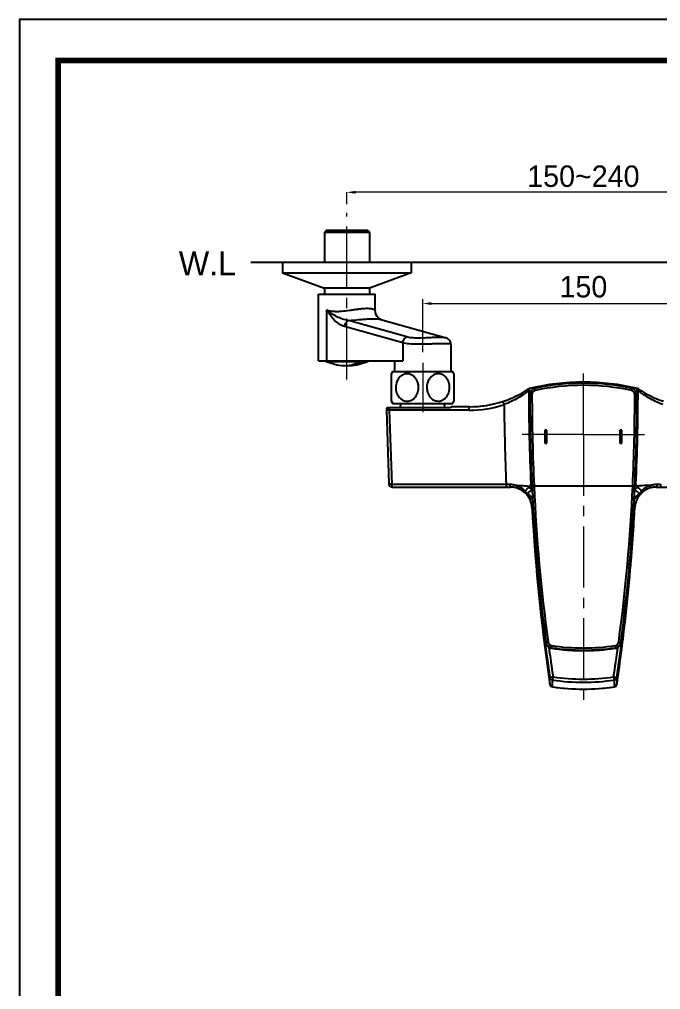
# Model space of a CAD drawing. Extents: x 0 to 1128, y 0 to 827.
# Drawn here: x 0 to 299.3, y 373.9 to 826.8 of the extents above; entities that cross this region are included whole.
import ezdxf

# ---------------------------------------------------------------- set-up
doc = ezdxf.new("R2010")
doc.units = 0
doc.header["$LTSCALE"] = 3
doc.header["$MEASUREMENT"] = 0
doc.header["$PDMODE"] = 3
doc.header["$PDSIZE"] = -10
doc.linetypes.add('CENTER2', pattern=[28.575, 19.05, -3.175, 3.175, -3.175])
doc.linetypes.add('DOT', pattern=[0.2, 0.1, -0.1])
doc.layers.get('0').update_dxf_attribs({"linetype": 'CONTINUOUS'})
doc.layers.get('DEFPOINTS').update_dxf_attribs({"linetype": 'CONTINUOUS'})
doc.layers.add('Cneter', color=1, linetype='CENTER2', lineweight=13)
doc.layers.add('치수선', color=7, linetype='CONTINUOUS', lineweight=20)
doc.layers.add('DEF_LAYER_ASSEM_MEMBER', color=7, linetype='CONTINUOUS')
doc.styles.add('Daelim Dimension', font='')
doc.styles.get('Daelim Dimension').set_extended_font_data('나눔고딕')
doc.dimstyles.new('DEFAULT', dxfattribs={"dimscale": 2, "dimtxt": 2, "dimasz": 2, "dimexe": 0, "dimexo": 2, "dimgap": 1, "dimtad": 1, "dimdec": 1, "dimzin": 9, "dimdsep": 46, "dimtxsty": 'Daelim Dimension', "dimcen": 0.5, "dimclrd": 252, "dimclre": 252, "dimclrt": 3, "dimadec": 1, "dimazin": 0, "dimtfac": 1, "dimtdec": 1, "dimtix": 1, "dimtmove": 0, "dimatfit": 3, "dimfxl": 1, "dimtolj": 1, "dimtzin": 1, "dimlwd": 9, "dimlwe": 9, "dimarcsym": 0})

# ---------------------------------------------------------------- blocks, each defined once
blk = doc.blocks.new('*D0')
at = {"color": 5, "lineweight": 9, "ltscale": 0.5, "transparency": 16777216}
for p, q in [((152.86, 740.47), (152.86, 746.08)), ((369.57, 746.08), (156.86, 746.08)), ((373.57, 739.41), (373.57, 746.08))]:
    blk.add_line(p, q, dxfattribs=at)
at = {"color": 5, "ltscale": 0.5, "transparency": 16777216}
for points in [[(156.86, 746.75), (156.86, 745.42), (152.86, 746.08)], [(369.57, 746.75), (369.57, 745.42), (373.57, 746.08)]]:
    blk.add_solid(points, dxfattribs=at)
at = {"layer": 'DEFPOINTS', "color": 0, "ltscale": 0.5, "transparency": 16777216}
for p in [(152.86, 746.08), (152.86, 736.47), (373.57, 735.41)]:
    blk.add_point(p, dxfattribs=at)
at = {"color": 7, "ltscale": 0.5, "transparency": 16777216, "insert": (263.22, 753.53), "char_height": 10, "attachment_point": 5, "style": 'Daelim Dimension'}
blk.add_mtext('\\A1;150~240', dxfattribs=at)
blk = doc.blocks.new('*D1')
at = {"color": 5, "lineweight": 9, "ltscale": 0.5, "transparency": 16777216}
for p, q in [((188.22, 671.47), (188.22, 696.14)), ((192.22, 694.14), (334.22, 694.14)), ((338.22, 671.47), (338.22, 696.14))]:
    blk.add_line(p, q, dxfattribs=at)
at = {"color": 5, "ltscale": 0.5, "transparency": 16777216}
for points in [[(192.22, 694.81), (192.22, 693.47), (188.22, 694.14)], [(334.22, 694.81), (334.22, 693.47), (338.22, 694.14)]]:
    blk.add_solid(points, dxfattribs=at)
at = {"layer": 'DEFPOINTS', "color": 0, "ltscale": 0.5, "transparency": 16777216}
for p in [(338.22, 694.14), (188.22, 667.47), (338.22, 667.47)]:
    blk.add_point(p, dxfattribs=at)
at = {"color": 7, "ltscale": 0.5, "transparency": 16777216, "insert": (263.22, 707), "char_height": 10, "attachment_point": 2, "style": 'Daelim Dimension'}
blk.add_mtext('\\A1;150', dxfattribs=at)

msp = doc.modelspace()

# ---------------------------------------------------------------- linework, layer by layer
at = {"ltscale": 0.5}
msp.add_line((107.96, 713.47), (816.87, 713.47), dxfattribs=at)
msp.add_lwpolyline([(0, 0), (1128.4, 0), (1128.4, 826.8), (0, 826.8)], close=True, dxfattribs=at)
at = {"color": 5, "linetype": 'ByBlock', "lineweight": 200, "const_width": 2.6}
msp.add_lwpolyline([(18.14, 35.4), (1110.14, 35.4), (1110.14, 807.6), (18.14, 807.6)], close=True, dxfattribs=at)
at = {"layer": 'Cneter', "lineweight": 5, "ltscale": 0.5}
for p, q in [((152.86, 658.66), (152.86, 736.47)), ((188.22, 666.47), (188.22, 643.47)), ((263.22, 632.97), (263.22, 665.61)), ((263.22, 632.97), (230.58, 632.97)), ((263.22, 632.97), (263.22, 508.05)), ((263.22, 632.97), (295.86, 632.97))]:
    msp.add_line(p, q, dxfattribs=at)
at = {"layer": 'DEF_LAYER_ASSEM_MEMBER', "color": 7, "linetype": 'Continuous'}
for p, q in [((143.36, 728.47), (142.36, 727.47)), ((142.36, 727.47), (142.36, 713.47)), ((142.36, 727.47), (163.36, 727.47)), ((143.36, 728.47), (162.36, 728.47)), ((162.36, 728.47), (163.36, 727.47)), ((163.36, 727.47), (163.36, 713.47)), ((122.86, 713.47), (122.86, 708.47)), ((122.86, 713.47), (182.86, 713.47)), ((182.86, 713.47), (182.86, 708.47)), ((122.86, 708.47), (141.91, 701.47)), ((122.86, 708.47), (182.86, 708.47)), ((182.86, 708.47), (163.81, 701.47)), ((139.66, 667.47), (139.66, 698.47)), ((139.66, 698.47), (166.06, 698.47)), ((141.91, 701.47), (163.81, 701.47)), ((142.36, 701.47), (142.36, 698.47)), ((163.36, 701.47), (163.36, 698.47)), ((166.06, 690.89), (166.06, 698.47)), ((168.67, 686.7), (199.16, 678.07)), ((168.68, 686.7), (168.68, 686.7)), ((199.17, 678.07), (199.17, 678.07)), ((201.42, 675.16), (201.42, 662.47)), ((139.66, 667.47), (178.88, 667.47)), ((143.11, 667.47), (143.11, 667.15)), ((143.11, 667.15), (162.61, 667.15)), ((162.61, 667.47), (162.61, 667.15)), ((175.02, 667.47), (175.02, 662.47)), ((173.72, 661.36), (174.22, 662.47)), ((173.72, 648.58), (173.72, 661.36)), ((174.22, 662.47), (202.22, 662.47)), ((202.72, 661.36), (202.22, 662.47)), ((202.72, 661.36), (202.72, 648.58)), ((174.22, 647.47), (173.72, 648.58)), ((202.22, 647.47), (202.72, 648.58)), ((171.26, 644.42), (172.46, 609.92)), ((200.85, 645.47), (171.64, 645.47)), ((174.22, 647.47), (202.22, 647.47)), ((177.72, 645.47), (178.25, 647.47)), ((198.72, 645.47), (198.18, 647.47)), ((209.99, 645.97), (202.58, 645.97)), ((215.39, 646.26), (215.3, 646.25)), ((173.96, 608.47), (227.36, 608.47)), ((227.36, 608.47), (229.24, 608.47)), ((239.22, 608.93), (239.22, 608.91)), ((287.22, 608.91), (287.22, 608.93)), ((297.2, 608.47), (299.08, 608.47)), ((299.08, 608.47), (352.48, 608.47)), ((239.22, 599.04), (239.22, 599.02)), ((285.27, 571.51), (287.22, 599.02)), ((287.22, 599.04), (287.22, 599.02)), ((245.78, 535.8), (245.75, 536.06)), ((245.78, 535.8), (245.78, 535.85)), ((280.66, 535.85), (280.65, 535.8)), ((280.66, 535.85), (280.65, 535.8)), ((280.69, 536.06), (280.66, 535.85)), ((247.87, 533.32), (248.32, 533.22))]:
    msp.add_line(p, q, dxfattribs=at)
at = {"layer": 'DEF_LAYER_ASSEM_MEMBER', "color": 9, "linetype": 'Continuous'}
for p, q in [((143.53, 667.47), (143.53, 691.22)), ((180.75, 678.56), (153.57, 686.25)), ((178.88, 675.76), (151.71, 683.45)), ((178.88, 675.76), (178.88, 667.47)), ((240.79, 653.54), (240.58, 654.52)), ((285.65, 653.54), (285.86, 654.52)), ((239.22, 651.58), (238.22, 651.58)), ((287.22, 651.58), (288.22, 651.58)), ((172.59, 644.33), (173.79, 609.83)), ((209.82, 644.33), (172.59, 644.33)), ((173.79, 609.83), (227.19, 609.83)), ((240.2, 608.97), (239.22, 608.93)), ((240.2, 608.96), (239.22, 608.91)), ((240.2, 608.97), (240.2, 608.96)), ((240.2, 608.97), (286.24, 608.97)), ((286.24, 608.96), (286.24, 608.97)), ((286.24, 608.97), (287.22, 608.93)), ((286.24, 608.96), (287.22, 608.91)), ((239.22, 599.02), (239.26, 598.16)), ((287.17, 598.16), (287.22, 599.02)), ((240.28, 590.41), (239.76, 590.37)), ((286.17, 590.4), (286.68, 590.37)), ((246.74, 536.19), (245.75, 536.06)), ((279.7, 536.19), (280.69, 536.06)), ((248.43, 534.46), (248.28, 533.48)), ((248.32, 533.23), (248.28, 533.48)), ((248.32, 533.22), (248.32, 533.23)), ((278.01, 534.46), (278.15, 533.48)), ((278.15, 533.48), (278.12, 533.23)), ((278.12, 533.22), (278.12, 533.23)), ((249.09, 519.85), (247.61, 519.62)), ((247.61, 516.43), (247.61, 519.62)), ((247.61, 516.43), (247.61, 516.43)), ((249.09, 519.85), (248.88, 518.38)), ((248.88, 515.18), (248.88, 518.38)), ((277.35, 519.85), (278.83, 519.62)), ((277.35, 519.85), (277.56, 518.38)), ((277.56, 518.38), (277.55, 515.18)), ((278.83, 519.62), (278.82, 516.43)), ((278.82, 516.43), (278.83, 516.46)), ((278.82, 516.43), (278.82, 516.43)), ((248.89, 515.18), (248.88, 515.16)), ((277.55, 515.18), (277.55, 515.16))]:
    msp.add_line(p, q, dxfattribs=at)
at = {"layer": 'DEF_LAYER_ASSEM_MEMBER', "color": 1, "linetype": 'Continuous'}
for p, q in [((245.22, 634.97), (245.22, 628.97)), ((246.22, 634.97), (245.22, 634.97)), ((246.22, 628.97), (246.22, 634.97)), ((245.22, 628.97), (246.22, 628.97))]:
    msp.add_line(p, q, dxfattribs=at)
at = {"layer": 'DEF_LAYER_ASSEM_MEMBER', "color": 5, "linetype": 'Continuous'}
for p, q in [((280.22, 634.97), (280.22, 628.97)), ((281.22, 634.97), (280.22, 634.97)), ((281.22, 628.97), (281.22, 634.97)), ((280.22, 628.97), (281.22, 628.97))]:
    msp.add_line(p, q, dxfattribs=at)
at = {"layer": 'DEF_LAYER_ASSEM_MEMBER', "color": 7, "linetype": 'DOT'}
for p, q in [((239.49, 603.34), (239.55, 602.11)), ((239.74, 598.76), (239.79, 597.8)), ((240.13, 592.27), (240.22, 590.88)), ((240.48, 587.13), (240.6, 585.47)), ((241.34, 576.16), (241.4, 575.42)), ((241.4, 575.42), (241.49, 574.44)), ((242.42, 564.5), (242.61, 562.61)), ((242.61, 562.61), (242.75, 561.21)), ((243.59, 553.49), (243.8, 551.61)), ((244.17, 548.51), (244.24, 547.9)), ((245.33, 539.25), (245.56, 537.49)), ((245.56, 537.49), (245.61, 537.1)), ((245.61, 537.1), (245.75, 536.06)), ((245.78, 535.8), (246.04, 533.96))]:
    msp.add_line(p, q, dxfattribs=at)
at = {"layer": 'DEF_LAYER_ASSEM_MEMBER', "color": 7, "linetype": 'Continuous'}
for points in [[(168.68, 686.7), (168.63, 686.72), (168.39, 686.82), (168, 687.06), (167.5, 687.48), (166.96, 688.09), (166.49, 688.91), (166.16, 689.91), (166.06, 690.88)], [(201.42, 675.16), (201.37, 675.67), (201.17, 676.34), (200.85, 676.92), (200.45, 677.37), (200.01, 677.71), (199.59, 677.92), (199.27, 678.04), (199.17, 678.07)], [(239.22, 599.02), (241.16, 571.53), (243.98, 543.84), (247.61, 516.43)], [(278.82, 516.43), (282.46, 543.82), (285.27, 571.51)], [(245.78, 535.8), (245.89, 535.32), (246.19, 534.65), (246.63, 534.08), (247.21, 533.62), (247.87, 533.32)], [(278.12, 533.22), (278.59, 533.33), (279.25, 533.64), (279.82, 534.09), (280.26, 534.67), (280.55, 535.34), (280.65, 535.8)], [(248.32, 533.22), (253.2, 532.61), (258.32, 532.22), (263.22, 532.1)], [(263.22, 532.1), (268.13, 532.22), (273.26, 532.61), (278.12, 533.22)], [(248.88, 515.16), (253.56, 514.6), (258.49, 514.25), (263.22, 514.14)], [(263.22, 514.14), (267.92, 514.25), (272.86, 514.6), (277.55, 515.16)]]:
    msp.add_lwpolyline(points, dxfattribs=at)
for centre, radius, start, end in [((152.86, 690.17), 25, 247.0455, 266.7371), ((152.86, 690.17), 25, 273.2629, 292.9545), ((159.35, 695.67), 28.76, 268.5157, 269.967), ((159.34, 690.92), 24.01, 269.9876, 271.6241), ((153.57, 677.7), 12.51, 266.7597, 273.2572), ((189.42, 654.97), 16.95, 153.732, 157.8558), ((187.02, 654.97), 16.95, 22.1442, 26.268), ((263.22, 551.3), 106.17, 76.244, 103.756), ((263.22, 551.3), 105.67, 77.628, 102.372), ((209.99, 695.97), 50, 288.5649, 303.3887), ((209.99, 695.97), 50, 302.5808, 303.3887), ((238.33, 652.97), 1.5, 103.756, 123.3887), ((239.22, 653.18), 1.5, 103.2557, 180.0447), ((1251.22, 653.97), 1013.5, 180.04465, 182.49191), ((241.22, 651.59), 3, 102.372, 180.1353), ((285.22, 651.59), 3, 359.8647, 77.628), ((287.22, 653.18), 1.5, 359.9553, 76.7443), ((-724.78, 653.97), 1013.5, 357.50809, 359.95535), ((288.11, 652.97), 1.5, 56.6113, 76.244), ((316.45, 695.97), 50, 236.6113, 237.4192), ((316.45, 695.97), 50, 236.6113, 251.4351), ((189.42, 654.97), 16.95, 202.1442, 206.268), ((187.02, 654.97), 16.95, 333.732, 337.8558), ((209.99, 695.97), 50, 269.9997, 288.5652), ((1251.22, 653.97), 1013, 180.13525, 182.57646), ((-724.78, 653.97), 1013, 357.42354, 359.86475), ((172.75, 644.47), 1.5, 138.092, 182.0003), ((209.98, 696), 50.04, 276.2066, 282.2854), ((209.99, 695.97), 50, 282.2876, 282.5382), ((173.96, 609.97), 1.5, 182.0003, 270), ((229.23, 598.45), 10.02, 82.5564, 89.9931), ((229.24, 598.47), 10, 71.059, 89.9985), ((229.23, 598.49), 9.99, 80.4662, 82.5535), ((229.23, 598.47), 10.01, 74.8264, 80.4642), ((229.23, 598.48), 9.99, 72.6324, 74.8249), ((229.23, 598.47), 10, 71.0195, 72.6321), ((229.23, 598.46), 10.01, 65.2943, 71.0191), ((229.24, 598.47), 10, 46.2239, 71.0579), ((229.23, 598.46), 10.01, 57.5235, 65.2863), ((240.18, 609.97), 1.5, 182.4919, 230.4195), ((240.18, 609.97), 1.01, 184.886, 199.946), ((1053.96, 645.2), 815.55, 182.55034, 187.69089), ((-528.19, 645.26), 816.22, 352.31122, 357.44754), ((-527.45, 645.2), 815.48, 356.73532, 357.41615), ((286.26, 609.97), 1.5, 309.5805, 357.5081), ((297.2, 598.47), 10, 108.9421, 133.776), ((297.21, 598.46), 10.01, 114.9882, 122.7539), ((297.2, 598.48), 9.99, 113.7884, 114.9836), ((297.21, 598.46), 10.01, 108.9808, 113.7868), ((297.2, 598.47), 10, 90.0015, 108.941), ((297.21, 598.47), 10, 107.3668, 108.9805), ((297.2, 598.48), 9.99, 105.1759, 107.3664), ((297.21, 598.47), 10.01, 99.5341, 105.1744), ((297.2, 598.49), 9.99, 97.4489, 99.532), ((297.21, 598.45), 10.02, 90.0069, 97.446), ((229.24, 598.48), 9.99, 56.0529, 57.5193), ((229.22, 598.46), 10.01, 49.7576, 56.0505), ((229.24, 598.48), 9.99, 48.1164, 49.7554), ((229.23, 598.47), 10, 46.1859, 48.116), ((229.23, 598.47), 10, 42.9468, 46.1857), ((229.24, 598.47), 10, 3.2357, 46.2006), ((229.24, 598.48), 9.99, 39.4711, 42.9461), ((229.22, 598.46), 10.02, 35.0245, 39.4694), ((229.24, 598.47), 9.99, 32.5783, 35.0246), ((229.24, 598.48), 9.98, 30.4841, 32.5777), ((229.22, 598.47), 10.01, 26.4925, 30.4839), ((229.23, 598.47), 10, 22.4149, 26.4912), ((297.2, 598.47), 10, 133.7996, 176.7641), ((297.2, 598.47), 10, 153.6277, 157.6129), ((297.22, 598.47), 10.01, 149.6335, 153.6263), ((297.19, 598.48), 9.99, 147.4224, 149.6334), ((297.2, 598.48), 9.99, 145.0999, 147.4218), ((297.22, 598.46), 10.02, 140.6686, 145.0999), ((297.2, 598.48), 9.99, 136.9333, 140.6669), ((297.21, 598.47), 10, 133.8142, 136.9326), ((297.21, 598.47), 10, 131.7947, 133.8141), ((297.2, 598.48), 9.99, 130.4408, 131.7944), ((297.22, 598.46), 10.01, 123.5843, 130.438), ((297.2, 598.48), 9.99, 122.7584, 123.581), ((229.22, 598.47), 10.01, 18.2754, 22.414), ((229.23, 598.47), 10, 14.7179, 18.2736), ((229.23, 598.47), 10, 10.4397, 14.7179), ((229.23, 598.47), 10, 7.3488, 10.4371), ((229.22, 598.47), 10.01, 3.1791, 7.3497), ((1060.14, 645.48), 822.24, 183.23789, 183.84298), ((-527, 645.17), 815.03, 356.39539, 356.73523), ((-526.53, 645.03), 815.04, 356.15435, 356.76478), ((297.22, 598.47), 10.01, 172.4153, 176.8208), ((297.21, 598.47), 10, 169.5984, 172.416), ((297.21, 598.47), 10, 165.2348, 169.5958), ((297.21, 598.47), 10, 161.7948, 165.2348), ((297.21, 598.47), 10.01, 157.6136, 161.7931), ((249.1, 516.65), 1.5, 188.443, 261.7704), ((277.34, 516.65), 1.5, 278.2296, 351.557)]:
    msp.add_arc(centre, radius, start, end, dxfattribs=at)
at = {"layer": 'DEF_LAYER_ASSEM_MEMBER', "color": 9, "linetype": 'Continuous'}
for centre, radius, start, end in [((238.29, 653.13), 1.33, 103.8193, 120.553), ((241.22, 651.59), 2, 102.4196, 180.0848), ((263.22, 551.61), 104.37, 89.999, 102.4075), ((263.22, 551.61), 104.37, 77.5925, 90.001), ((285.21, 651.59), 2, 359.9152, 77.5804), ((288.15, 653.13), 1.33, 59.4469, 76.1807), ((1239.77, 653.26), 1000.55, 180.09595, 182.5369), ((-713.34, 653.26), 1000.55, 357.4631, 359.90405), ((209.82, 695.82), 51.5, 269.9997, 288.5653), ((1252.69, 655.21), 1026.5, 180.45773, 182.5337), ((240.18, 609.93), 1.5, 217.5975, 226.2392), ((240.18, 609.93), 1.51, 226.2351, 230.3664), ((1045.22, 644.62), 805.81, 182.53676, 187.73321), ((-517.62, 644.52), 804.64, 352.26299, 357.46703), ((286.26, 609.93), 1.51, 309.6345, 313.323), ((286.26, 609.93), 1.5, 313.3193, 322.4009), ((239.51, 599.05), 0.29, 183.2735, 184.9922), ((1141.67, 649.09), 903.84, 183.23035, 183.72528), ((-615.23, 649.09), 903.84, 356.27472, 356.76965), ((286.93, 599.05), 0.29, 355.0067, 356.7262), ((1142.63, 649.17), 904.81, 183.72605, 188.43608), ((1058.48, 645.45), 820.57, 183.84869, 188.82039), ((-533.4, 645.6), 821.94, 351.18375, 356.14716), ((-615.03, 649.08), 903.64, 355.23191, 356.27471), ((-615.18, 649.09), 903.79, 354.96942, 355.23189), ((-616.06, 649.18), 904.67, 353.41492, 354.96911), ((-617.34, 649.32), 905.96, 353.2315, 353.41516), ((-619.54, 649.59), 908.18, 351.57047, 353.23079), ((248.79, 536.21), 3.03, 187.7281, 198.6116), ((248.77, 536.2), 3.01, 198.6275, 207.0012), ((248.77, 536.2), 3.01, 207.0037, 211.8708), ((248.78, 536.21), 3.02, 211.889, 224.1147), ((277.66, 536.21), 3.02, 318.2219, 328.3473), ((277.67, 536.21), 3.02, 328.3616, 333.4604), ((277.67, 536.2), 3.01, 333.4633, 341.6052), ((277.65, 536.21), 3.03, 341.6189, 352.2724), ((248.77, 536.2), 3.01, 224.1375, 229.3608), ((248.77, 536.2), 3.01, 229.3601, 237.1877), ((1063.74, 646.15), 824.38, 187.83806, 188.81277), ((248.76, 536.2), 3, 237.2008, 244.6044), ((248.76, 536.19), 2.99, 244.6075, 250.1372), ((248.76, 536.2), 3.01, 250.1481, 261.4924), ((263.22, 632.52), 100.15, 261.4198, 269.9965), ((263.22, 632.16), 100.04, 261.4324, 269.9979), ((263.22, 631.93), 98.59, 261.37, 269.9978), ((263.22, 631.92), 98.58, 270.0019, 278.6303), ((263.21, 632.49), 100.12, 270.0022, 278.5816), ((263.21, 632.18), 100.07, 270.0033, 278.5664), ((-537.31, 646.15), 824.38, 351.18723, 352.16181), ((277.67, 536.2), 3.01, 278.508, 290.0457), ((277.68, 536.19), 2.99, 290.0579, 295.5536), ((277.67, 536.2), 3, 295.5562, 303.0098), ((277.67, 536.2), 3.01, 303.0252, 311.7969), ((277.67, 536.2), 3.01, 311.8009, 318.2109), ((263.23, 618), 100.64, 261.8037, 269.9944), ((263.23, 617.98), 99.14, 261.8022, 269.9944), ((263.21, 617.98), 99.14, 270.0056, 278.1978), ((263.21, 618), 100.64, 270.0056, 278.1963), ((263.23, 614.81), 100.66, 261.8078, 269.9944), ((263.21, 614.81), 100.66, 270.0056, 278.1922)]:
    msp.add_arc(centre, radius, start, end, dxfattribs=at)
for points, start_tangent, end_tangent in [([(143.53, 691.22), (146.61, 690.56), (148.39, 690.5), (150.27, 690.59), (154.14, 691.06), (156.05, 691.34), (157.89, 691.6), (159.63, 691.79), (161.23, 691.91), (162.64, 691.92), (163.84, 691.84), (164.8, 691.67), (165.18, 691.56), (165.5, 691.43), (165.74, 691.3), (165.92, 691.16), (166.06, 690.88)], (0.931683, -0.363272), (-0.000776, -1)), ([(153.57, 686.25), (150.77, 686.91), (148.11, 688.02), (143.53, 691.22)], (-0.991122, 0.132956), (-0.722762, 0.691097)), ([(151.71, 683.45), (149.32, 684.54), (147.13, 686.29), (145.2, 688.56), (143.53, 691.22)], (-0.962257, 0.272144), (-0.485497, 0.874238)), ([(153.57, 686.25), (152.36, 685.18), (151.94, 684.36), (151.71, 683.45)], (-0.920761, -0.390128), (-0.140012, -0.99015)), ([(153.57, 686.25), (158.48, 686.66), (160.8, 686.85), (162.97, 686.98), (164.89, 687.03), (166.51, 686.99), (167.78, 686.87), (168.68, 686.7)], (0.997144, 0.07552), (0.962247, -0.272178)), ([(178.88, 675.76), (179.12, 676.67), (179.53, 677.49), (180.75, 678.56)], (0.140028, 0.990148), (0.920763, 0.390123)), ([(201.42, 675.16), (201.41, 675.16), (201.38, 675.17), (201.34, 675.19), (201.28, 675.2), (201.2, 675.21), (201.1, 675.22), (200.85, 675.25), (200.53, 675.28), (200.15, 675.31), (199.7, 675.33), (199.19, 675.35), (198.62, 675.36), (197.99, 675.37), (196.58, 675.37), (194.99, 675.34), (193.26, 675.29), (191.41, 675.23), (189.49, 675.18), (187.55, 675.15), (185.62, 675.15), (181.98, 675.32), (178.88, 675.76)], (0.002336, 0.999997), (-0.976955, 0.213446)), ([(199.17, 678.07), (198.84, 678.14), (198.32, 678.21), (197.62, 678.27), (196.75, 678.3), (195.73, 678.31), (194.58, 678.3), (191.96, 678.2), (189.05, 678.06), (186.03, 677.99), (183.16, 678.13), (180.75, 678.56)], (-0.962107, 0.272671), (-0.962256, 0.272145)), ([(236.92, 652.92), (235.21, 651.68), (232.76, 650.13), (226.22, 647.01)], (-0.793657, -0.608366), (-0.936302, -0.351197)), ([(236.92, 652.92), (236.93, 653.3), (237.04, 653.67), (237.23, 653.98), (237.5, 654.22)], (-0.078443, 0.996919), (0.834956, 0.550317)), ([(236.92, 652.92), (236.93, 653.23), (237, 653.52), (237.31, 654.03)], (-0.030149, 0.999545), (0.680882, 0.732393)), ([(237.72, 653.18), (237.71, 653.17), (237.67, 653.16), (237.61, 653.13), (237.52, 653.1), (237.4, 653.07), (237.27, 653.02), (236.92, 652.92)], (-0.001312, -0.999999), (-0.95685, -0.290581)), ([(237.31, 654.03), (237.62, 654.28)], (0.680882, 0.732393), (0.860921, 0.508739)), ([(289.52, 652.92), (289.17, 653.02), (289.03, 653.07), (288.92, 653.1), (288.83, 653.13), (288.77, 653.16), (288.73, 653.17), (288.72, 653.18)], (-0.956851, 0.29058), (-0.001213, 0.999999)), ([(289.13, 654.03), (288.82, 654.28)], (-0.68088, 0.732395), (-0.86092, 0.508741)), ([(289.52, 652.92), (289.51, 653.3), (289.4, 653.67), (289.21, 653.98), (288.93, 654.22)], (0.078442, 0.996919), (-0.834956, 0.550317)), ([(289.52, 652.92), (289.5, 653.23), (289.43, 653.52), (289.13, 654.03)], (0.03015, 0.999545), (-0.68088, 0.732395)), ([(300.22, 647.01), (293.68, 650.13), (291.23, 651.68), (289.52, 652.92)], (-0.936303, 0.351194), (-0.793651, 0.608374)), ([(226.22, 647.01), (226.04, 647.58), (225.92, 648.08), (225.88, 648.28), (225.87, 648.43), (225.88, 648.53), (225.91, 648.57)], (-0.32544, 0.945563), (0.947964, 0.318379)), ([(172.59, 644.33), (172.07, 644.32), (171.64, 644.34), (171.48, 644.35), (171.35, 644.37), (171.28, 644.39), (171.26, 644.42)], (-0.998707, -0.050832), (-0.034905, 0.999391)), ([(172.59, 644.33), (172.59, 644.64), (172.59, 644.94), (172.61, 645.22), (172.63, 645.47)], (0.008667, 0.999962), (0.129682, 0.991556)), ([(209.82, 644.33), (209.83, 644.94), (209.84, 645.23), (209.86, 645.48), (209.89, 645.69), (209.92, 645.84), (209.95, 645.94), (209.99, 645.97)], (-0.01081, 0.999942), (1, 0)), ([(173.79, 609.83), (173.27, 609.82), (173.04, 609.83), (172.84, 609.84), (172.68, 609.86), (172.56, 609.87), (172.49, 609.89), (172.46, 609.92)], (-0.999999, -0.001383), (-0.034905, 0.999391)), ([(173.79, 609.83), (173.81, 609.3), (173.82, 609.07), (173.84, 608.86), (173.87, 608.69), (173.9, 608.57), (173.91, 608.53), (173.93, 608.5), (173.96, 608.47)], (0.033828, -0.999428), (1, 0)), ([(227.19, 609.83), (227.2, 609.3), (227.24, 608.86), (227.27, 608.69), (227.29, 608.57), (227.33, 608.5), (227.36, 608.47)], (0.01081, -0.999942), (1, 0.000006)), ([(227.19, 609.83), (227.61, 609.83), (228.87, 609.82)], (0.999993, -0.003868), (0.999997, -0.002454)), ([(228.87, 609.82), (228.91, 609.3), (228.95, 609.06), (228.99, 608.86), (229.05, 608.69), (229.11, 608.57), (229.24, 608.47)], (0.02412, -0.999709), (1, 0.000036)), ([(228.87, 609.82), (230.61, 609.66), (232.22, 609.2)], (0.999997, -0.002539), (0.934332, -0.356405)), ([(232.22, 609.2), (232.17, 608.75), (232.19, 608.36), (232.3, 608.08), (232.48, 607.93)], (-0.209124, -0.977889), (0.945784, -0.324797)), ([(232.22, 609.2), (234.32, 608.09), (236.02, 606.63)], (0.93428, -0.35654), (0.687087, -0.726575)), ([(232.22, 609.2), (234.11, 609.16), (235.73, 609.09), (237.05, 608.97), (238, 608.83)], (0.999972, -0.007425), (0.97818, -0.207761)), ([(238, 608.83), (237.14, 607.83), (236.02, 606.63)], (-0.635378, -0.772201), (-0.691661, -0.722222)), ([(239.3, 607.41), (238.37, 606.55), (237.2, 605.52)], (-0.720898, -0.693041), (-0.761371, -0.648317)), ([(238.61, 609.66), (238.38, 609.31), (238, 608.83)], (-0.477186, -0.878802), (-0.635728, -0.771913)), ([(239.3, 607.53), (238.45, 607.98), (238, 608.83)], (-0.984222, 0.176939), (-0.172613, 0.98499)), ([(238.68, 609.86), (238.66, 609.77), (238.61, 609.66)], (0.043084, -0.999071), (-0.477186, -0.878802)), ([(238.99, 609.01), (238.73, 609.52)], (-0.609885, 0.79249), (-0.269114, 0.963108)), ([(289.24, 605.52), (288.07, 606.55), (287.14, 607.41)], (-0.761371, 0.648316), (-0.720897, 0.693042)), ([(287.16, 607.53), (288, 607.98), (288.44, 608.83)], (0.982543, 0.186035), (0.172552, 0.985)), ([(287.45, 609.01), (287.7, 609.52)], (0.609886, 0.792489), (0.26918, 0.96309)), ([(287.83, 609.66), (287.77, 609.77), (287.76, 609.86)], (-0.476986, 0.878911), (0.043157, 0.999068)), ([(288.44, 608.83), (288.06, 609.31), (287.83, 609.66)], (-0.635726, 0.771914), (-0.476986, 0.878911)), ([(294.21, 609.2), (292.33, 609.16), (290.7, 609.09), (289.39, 608.97), (288.44, 608.83)], (-0.999972, -0.007425), (-0.97818, -0.207761)), ([(290.41, 606.63), (289.3, 607.83), (288.44, 608.83)], (-0.691661, 0.722222), (-0.635379, 0.7722)), ([(290.41, 606.63), (292.11, 608.09), (294.21, 609.2)], (0.687088, 0.726575), (0.934276, 0.35655)), ([(294.21, 609.2), (294.27, 608.75), (294.24, 608.36), (294.13, 608.08), (293.95, 607.93)], (0.209139, -0.977886), (-0.945791, -0.324776)), ([(294.21, 609.2), (295.83, 609.66), (297.56, 609.82)], (0.934333, 0.356401), (0.999997, 0.002546)), ([(297.56, 609.82), (297.53, 609.3), (297.49, 609.06), (297.45, 608.86), (297.39, 608.69), (297.33, 608.57), (297.2, 608.47)], (-0.024122, -0.999709), (-1, 0.000003)), ([(297.56, 609.82), (297.98, 609.82), (299.25, 609.83)], (0.999997, 0.002454), (0.999993, 0.003868)), ([(299.25, 609.83), (299.23, 609.3), (299.2, 608.86), (299.17, 608.69), (299.14, 608.57), (299.11, 608.5), (299.08, 608.47)], (-0.01081, -0.999942), (-1, 0)), ([(236.02, 606.63), (235.96, 606.35), (235.96, 606.09), (236.03, 605.87), (236.16, 605.69)], (-0.309971, -0.950746), (0.721787, -0.692115)), ([(237.2, 605.52), (236.83, 605.69), (236.35, 606.1), (236.02, 606.63)], (-0.946726, 0.322041), (-0.365884, 0.93066)), ([(237.2, 605.52), (236.62, 605.47), (236.36, 605.55), (236.16, 605.69)], (-0.951429, -0.30787), (-0.72206, 0.69183)), ([(237.2, 605.52), (238.47, 604.18), (239.55, 602.56)], (0.748847, -0.662743), (0.471578, -0.881824)), ([(286.89, 602.56), (287.97, 604.18), (289.24, 605.52)], (0.4719, 0.881652), (0.74885, 0.66274)), ([(289.24, 605.52), (289.6, 605.69), (290.08, 606.1), (290.41, 606.63)], (0.946725, 0.322043), (0.365882, 0.930661)), ([(289.24, 605.52), (289.82, 605.47), (290.07, 605.55), (290.28, 605.69)], (0.951427, -0.307876), (0.722074, 0.691816)), ([(290.28, 605.69), (290.41, 605.87), (290.47, 606.09), (290.48, 606.35), (290.41, 606.63)], (0.721783, 0.692119), (-0.309972, 0.950746)), ([(239.52, 598.67), (239.31, 598.84), (239.22, 599.03)], (-0.877493, 0.47959), (-0.087009, 0.996208)), ([(239.74, 598.57), (239.68, 598.6), (239.52, 598.67)], (-0.947144, 0.320808), (-0.877493, 0.47959)), ([(286.7, 598.57), (286.76, 598.6), (286.92, 598.67)], (0.947144, 0.320809), (0.877496, 0.479585)), ([(286.92, 598.67), (287.13, 598.84), (287.22, 599.03)], (0.877496, 0.479585), (0.087027, 0.996206)), ([(245.75, 536.06), (246.03, 535.14), (246.59, 534.35), (247.36, 533.78), (248.28, 533.48)], (0.133864, -0.991), (0.989006, -0.147874)), ([(246.74, 536.19), (246.93, 535.57), (247.3, 535.04), (247.82, 534.66), (248.43, 534.46)], (0.134908, -0.990858), (0.988658, -0.150184)), ([(278.01, 534.46), (278.62, 534.66), (279.14, 535.04), (279.51, 535.57), (279.7, 536.19)], (0.988658, 0.150184), (0.134908, 0.990858)), ([(278.15, 533.48), (279.07, 533.78), (279.85, 534.35), (280.41, 535.14), (280.69, 536.06)], (0.989006, 0.147874), (0.133865, 0.991)), ([(247.61, 519.62), (248.04, 518.8), (248.88, 518.38)], (0.156082, -0.987744), (0.990156, -0.13997)), ([(247.61, 516.43), (248.04, 515.59), (248.89, 515.18)], (0.149017, -0.988835), (0.990122, -0.140209)), ([(277.55, 515.18), (278.4, 515.59), (278.82, 516.43)], (0.990122, 0.140209), (0.149017, 0.988835)), ([(277.56, 518.38), (278.4, 518.8), (278.83, 519.62)], (0.990156, 0.13997), (0.156082, 0.987744))]:
    msp.add_spline(points, degree=3, dxfattribs=dict(at, start_tangent=start_tangent, end_tangent=end_tangent))
at = {"layer": 'DEF_LAYER_ASSEM_MEMBER', "color": 7, "linetype": 'Continuous'}
for points, start_tangent, end_tangent in [([(151.45, 665.21), (153.27, 665.24), (155.09, 665.54), (156.87, 666.1), (158.6, 666.92)], (0.998382, -0.056864), (0.874518, 0.484993)), ([(154.28, 665.21), (155.75, 665.38), (157.2, 665.72), (158.63, 666.24), (160.02, 666.92)], (0.998382, 0.056864), (0.874518, 0.484993)), ([(186.22, 656.05), (185.82, 657.61), (185.09, 659.01), (184.09, 660.15), (182.86, 660.94), (181.48, 661.33), (180.08, 661.27), (178.73, 660.77), (177.56, 659.87)], (-0.14134, 0.989961), (-0.706216, -0.707996)), ([(198.94, 650.13), (200.28, 652.22), (200.64, 653.46), (200.79, 654.75), (200.42, 657.32), (199.91, 658.48), (199.21, 659.51), (198.34, 660.34), (197.34, 660.95), (196.25, 661.29), (195.12, 661.35), (194.01, 661.11), (192.97, 660.61), (192.04, 659.86), (191.27, 658.9)], (0.695473, 0.718553), (-0.546336, -0.837566)), ([(177.56, 659.87), (176.15, 657.68), (175.64, 655.02)], (-0.706216, -0.707996), (-0.006355, -0.99998)), ([(191.27, 658.9), (190.44, 657.07), (190.14, 655.02)], (-0.546336, -0.837566), (-0.006355, -0.99998)), ([(175.64, 655.02), (176.07, 652.48), (176.59, 651.33), (177.31, 650.33), (178.19, 649.52), (179.2, 648.95), (180.29, 648.64), (181.42, 648.61), (182.52, 648.86), (183.55, 649.38), (184.46, 650.15), (185.21, 651.11), (185.78, 652.23), (186.14, 653.46), (186.22, 656.05)], (-0.006355, -0.99998), (-0.14134, 0.989961)), ([(190.14, 655.02), (190.34, 653.25), (190.94, 651.61), (191.9, 650.23), (193.17, 649.21), (194.64, 648.66), (196.18, 648.64), (197.66, 649.15), (198.94, 650.13)], (-0.006355, -0.99998), (0.695473, 0.718553)), ([(202.58, 645.97), (202.17, 645.93), (201.74, 645.82), (200.85, 645.47)], (-1, 0), (-0.896202, -0.443646))]:
    msp.add_spline(points, degree=3, dxfattribs=dict(at, start_tangent=start_tangent, end_tangent=end_tangent))
at = {"layer": 'DEF_LAYER_ASSEM_MEMBER', "color": 7, "linetype": 'DOT'}
for points, start_tangent, end_tangent in [([(239.24, 608.43), (239.49, 603.34)], (0.045081, -0.998983), (0.05132, -0.998682)), ([(239.55, 602.11), (239.74, 598.76)], (0.052836, -0.998603), (0.056947, -0.998377)), ([(239.79, 597.8), (240.13, 592.27)], (0.058122, -0.99831), (0.0649, -0.997892)), ([(240.22, 590.88), (240.48, 587.13)], (0.066607, -0.997779), (0.071206, -0.997462)), ([(240.6, 585.47), (241.34, 576.16)], (0.073253, -0.997313), (0.084675, -0.996409)), ([(241.49, 574.44), (242.42, 564.5)], (0.086781, -0.996227), (0.098971, -0.99509)), ([(242.75, 561.21), (243.59, 553.49)], (0.102999, -0.994681), (0.112458, -0.993657)), ([(243.8, 551.61), (244.17, 548.51)], (0.114757, -0.993394), (0.118555, -0.992948)), ([(244.24, 547.9), (244.59, 545.04)], (0.119295, -0.992859), (0.122787, -0.992433)), ([(244.59, 545.04), (244.95, 542.14)], (0.122787, -0.992433), (0.126332, -0.991988)), ([(244.95, 542.14), (245.33, 539.25)], (0.126332, -0.991988), (0.129869, -0.991531))]:
    msp.add_spline(points, degree=3, dxfattribs=dict(at, start_tangent=start_tangent, end_tangent=end_tangent))

# ---------------------------------------------------------------- texts
at = {"layer": '치수선', "insert": (101.13, 718.53), "char_height": 11.25, "attachment_point": 3, "style": 'Daelim Dimension'}
msp.add_mtext_dynamic_manual_height_columns('W.L', width=17.4109, gutter_width=12.5, heights=[0], dxfattribs=at)

# ---------------------------------------------------------------- dimensions: what is measured, and where the dimension line sits
at = {"color": 5, "ltscale": 0.5}
dim = msp.add_linear_dim(base=(152.86, 746.08), p1=(373.57, 735.41), p2=(152.86, 736.47), text='150~240', dimstyle='DEFAULT', override={"dimtxt": 5, "dimclrd": 5, "dimclre": 5, "dimclrt": 7}, dxfattribs=at)
dim.commit()
dim.dimension.update_dxf_attribs({"geometry": '*D0', "text_midpoint": (263.22, 746.08), "dimtype": 160})
dim = msp.add_linear_dim(base=(338.22, 694.14), p1=(188.22, 667.47), p2=(338.22, 667.47), dimstyle='DEFAULT', override={"dimtxt": 5, "dimexe": 1, "dimclrd": 5, "dimclre": 5, "dimclrt": 7}, dxfattribs=at)
dim.commit()
dim.dimension.update_dxf_attribs({"geometry": '*D1', "text_midpoint": (263.22, 694.14), "dimtype": 160})

doc.saveas('drawing.dxf')
